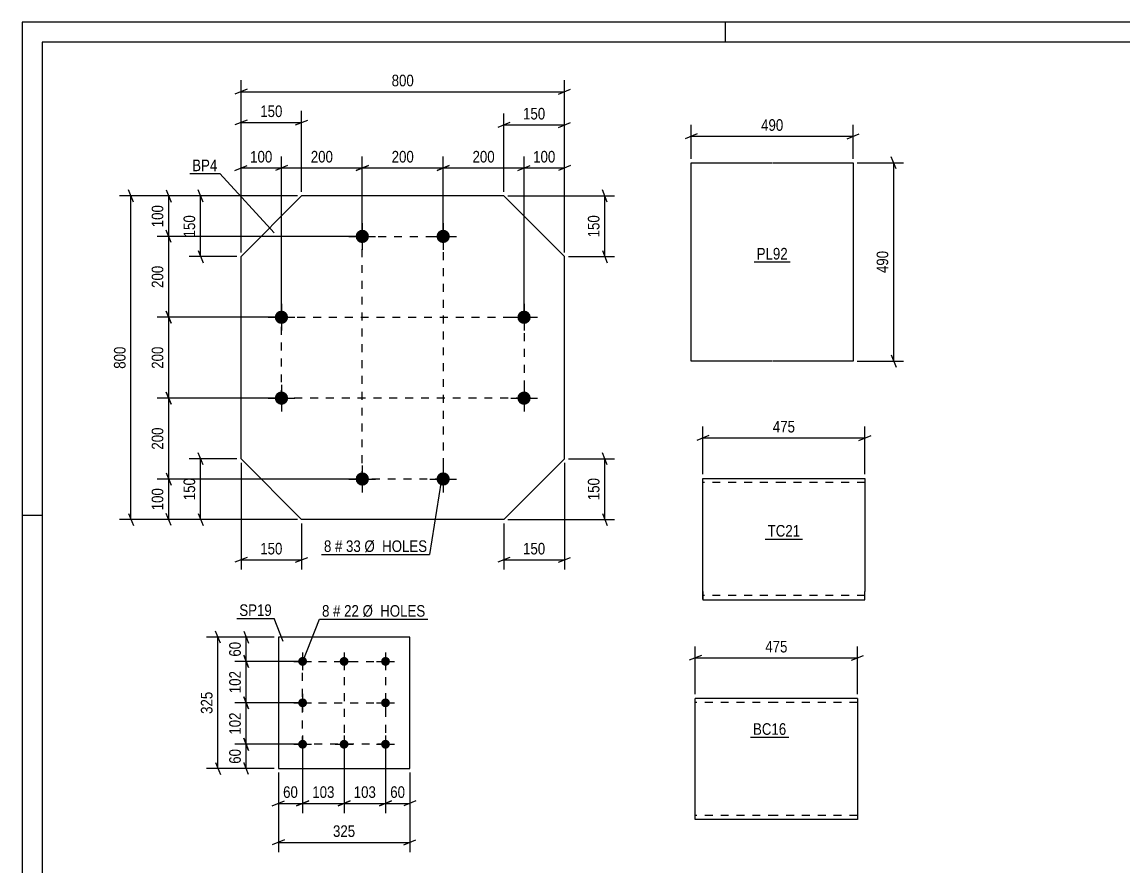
# Model space of a CAD drawing. Header units: millimetres. Extents: x 0 to 594, y 0 to 420.
# Drawn here: x 0 to 272.5, y 211 to 420 of the extents above; entities that cross this region are included whole.
import ezdxf

# ---------------------------------------------------------------- set-up
doc = ezdxf.new("R2010")
doc.units = ezdxf.units.MM
doc.linetypes.add('DXK_LINE_DOT2', pattern=[3.9198, 1.9599, -1.9599])
doc.styles.add('Arial Narrow', font='ARIALN.TTF', dxfattribs={"height": 0.2})

# ---------------------------------------------------------------- blocks, each defined once
blk = doc.blocks.new('Unknown-284934358-1134')
at = {"color": 5, "linetype": 'Continuous'}
for p, q in [((594, 420), (0, 420)), ((0, 420), (0, 0)), ((174, 415), (174, 420)), ((589, 415), (5, 415)), ((5, 415), (5, 5)), ((5, 298), (0, 298))]:
    blk.add_line(p, q, dxfattribs=at)
blk = doc.blocks.new('Part-284934358-7352 - 7351')
at = {"color": 2, "linetype": 'Continuous'}
for p, q in [((186.52, 252.75), (166.52, 252.75)), ((166.52, 222.75), (166.52, 252.75)), ((206.62, 252.75), (186.62, 252.75)), ((206.62, 252.75), (206.62, 222.75)), ((186.52, 222.75), (166.52, 222.75)), ((206.62, 222.75), (186.62, 222.75))]:
    blk.add_line(p, q, dxfattribs=at)
at = {"color": 7, "linetype": 'DXK_LINE_DOT2'}
for p, q in [((186.52, 251.75), (166.52, 251.75)), ((206.62, 251.75), (186.62, 251.75)), ((166.52, 223.75), (166.52, 223.83)), ((186.52, 223.75), (166.52, 223.75)), ((206.62, 223.75), (186.62, 223.75)), ((206.62, 223.75), (206.62, 223.83))]:
    blk.add_line(p, q, dxfattribs=at)
blk = doc.blocks.new('Part-284934358-7123 - 7122')
at = {"color": 2, "linetype": 'Continuous'}
for p, q in [((69.16, 376.99), (54.16, 361.99)), ((119.16, 376.99), (69.16, 376.99)), ((119.16, 376.99), (134.16, 361.99)), ((54.16, 311.99), (54.16, 361.99)), ((134.16, 311.99), (134.16, 361.99)), ((69.16, 296.99), (54.16, 311.99)), ((134.16, 311.99), (119.16, 296.99)), ((119.16, 296.99), (69.16, 296.99))]:
    blk.add_line(p, q, dxfattribs=at)
blk = doc.blocks.new('Bolt-284934358-7124 - 7122')
at = {"linetype": 'Continuous'}
for points in [[(84.16, 368.64, -1), (84.16, 365.34, -1)], [(104.16, 368.64, -1), (104.16, 365.34, -1)], [(64.16, 348.64, -1), (64.16, 345.34, -1)], [(124.16, 348.64, -1), (124.16, 345.34, -1)], [(64.16, 328.64, -1), (64.16, 325.34, -1)], [(124.16, 328.64, -1), (124.16, 325.34, -1)], [(84.16, 308.64, -1), (84.16, 305.34, -1)], [(104.16, 308.64, -1), (104.16, 305.34, -1)]]:
    blk.add_hatch(color=1, dxfattribs=at).paths.add_polyline_path(points)
at = {"color": 1, "linetype": 'Continuous'}
for p, q in [((84.16, 370.29), (84.16, 363.69)), ((104.16, 370.29), (104.16, 363.69)), ((80.86, 366.99), (87.46, 366.99)), ((100.86, 366.99), (107.46, 366.99)), ((64.16, 350.29), (64.16, 343.69)), ((124.16, 350.29), (124.16, 343.69)), ((60.86, 346.99), (67.46, 346.99)), ((120.86, 346.99), (127.46, 346.99)), ((64.16, 330.29), (64.16, 323.69)), ((124.16, 330.29), (124.16, 323.69)), ((60.86, 326.99), (67.46, 326.99)), ((120.86, 326.99), (127.46, 326.99)), ((84.16, 310.29), (84.16, 303.69)), ((104.16, 310.29), (104.16, 303.69)), ((80.86, 306.99), (87.46, 306.99)), ((100.86, 306.99), (107.46, 306.99))]:
    blk.add_line(p, q, dxfattribs=at)
blk = doc.blocks.new('Part-284934358-7147 - 7146')
at = {"color": 2, "linetype": 'Continuous'}
for p, q in [((95.9, 267.89), (63.4, 267.89)), ((63.4, 267.89), (63.4, 235.39)), ((95.9, 235.39), (95.9, 267.89)), ((63.4, 235.39), (95.9, 235.39))]:
    blk.add_line(p, q, dxfattribs=at)
blk = doc.blocks.new('Bolt-284934358-7148 - 7146')
at = {"linetype": 'Continuous'}
for points in [[(69.4, 262.99, -1), (69.4, 260.79, -1)], [(79.65, 262.99, -1), (79.65, 260.79, -1)], [(89.9, 262.99, -1), (89.9, 260.79, -1)], [(69.4, 252.74, -1), (69.4, 250.54, -1)], [(89.9, 252.74, -1), (89.9, 250.54, -1)], [(69.4, 242.49, -1), (69.4, 240.29, -1)], [(79.65, 242.49, -1), (79.65, 240.29, -1)], [(89.9, 242.49, -1), (89.9, 240.29, -1)]]:
    blk.add_hatch(color=1, dxfattribs=at).paths.add_polyline_path(points)
at = {"color": 1, "linetype": 'Continuous'}
for p, q in [((67.2, 261.89), (71.6, 261.89)), ((69.4, 264.09), (69.4, 259.69)), ((77.45, 261.89), (81.85, 261.89)), ((79.65, 264.09), (79.65, 259.69)), ((87.7, 261.89), (92.1, 261.89)), ((89.9, 264.09), (89.9, 259.69)), ((69.4, 253.84), (69.4, 249.44)), ((89.9, 253.84), (89.9, 249.44)), ((67.2, 251.64), (71.6, 251.64)), ((87.7, 251.64), (92.1, 251.64)), ((69.4, 243.59), (69.4, 239.19)), ((79.65, 243.59), (79.65, 239.19)), ((89.9, 243.59), (89.9, 239.19)), ((67.2, 241.39), (71.6, 241.39)), ((77.45, 241.39), (81.85, 241.39)), ((87.7, 241.39), (92.1, 241.39))]:
    blk.add_line(p, q, dxfattribs=at)
blk = doc.blocks.new('Part-284934358-7178 - 7177')
at = {"color": 2, "linetype": 'Continuous'}
for p, q in [((165.49, 336.17), (165.49, 385.17)), ((165.49, 385.17), (185.49, 385.17)), ((185.59, 385.17), (205.59, 385.17)), ((205.59, 385.17), (205.59, 336.17)), ((185.49, 336.17), (165.49, 336.17)), ((205.59, 336.17), (185.59, 336.17))]:
    blk.add_line(p, q, dxfattribs=at)
blk = doc.blocks.new('Part-284934358-7208 - 7207')
at = {"color": 2, "linetype": 'Continuous'}
for p, q in [((168.39, 279.15), (168.39, 307.15)), ((168.39, 307.15), (188.39, 307.15)), ((188.49, 307.15), (208.49, 307.15)), ((208.49, 307.15), (208.49, 305.15)), ((208.49, 305.15), (208.49, 279.15)), ((168.39, 279.15), (168.39, 277.15)), ((208.49, 277.15), (208.49, 279.15)), ((168.39, 277.15), (188.39, 277.15)), ((188.49, 277.15), (208.49, 277.15))]:
    blk.add_line(p, q, dxfattribs=at)
at = {"color": 7, "linetype": 'DXK_LINE_DOT2'}
for p, q in [((188.39, 306.15), (168.39, 306.15)), ((208.49, 306.15), (188.49, 306.15)), ((168.39, 277.3), (168.39, 279.15)), ((168.39, 278.15), (168.39, 278.23)), ((188.39, 278.15), (168.39, 278.15)), ((208.49, 278.15), (188.49, 278.15)), ((208.49, 278.23), (208.49, 278.77)), ((208.49, 278.15), (208.49, 278.23))]:
    blk.add_line(p, q, dxfattribs=at)
blk = doc.blocks.new('Rectangle-284934358-9624 - 7122')
at = {"color": 1, "linetype": 'DXK_LINE_DOT2'}
blk.add_lwpolyline([(84.16, 366.99), (104.16, 366.99), (104.16, 306.99), (84.16, 306.99), (84.16, 366.99)], close=True, dxfattribs=at)
blk = doc.blocks.new('Rectangle-284934358-9653 - 7146')
at = {"color": 1, "linetype": 'DXK_LINE_DOT2'}
blk.add_lwpolyline([(69.4, 261.89), (89.9, 261.89), (89.9, 241.39), (69.4, 241.39), (69.4, 261.89)], close=True, dxfattribs=at)
blk = doc.blocks.new('Rectangle-284934358-9634 - 7122')
at = {"color": 1, "linetype": 'DXK_LINE_DOT2'}
blk.add_lwpolyline([(64.16, 346.99), (124.16, 346.99), (124.16, 326.99), (64.16, 326.99), (64.16, 346.99)], close=True, dxfattribs=at)
blk = doc.blocks.new('Line-284934358-9663 - 7146')
at = {"color": 1, "linetype": 'DXK_LINE_DOT2'}
blk.add_line((79.65, 261.89), (79.65, 241.39), dxfattribs=at)
blk = doc.blocks.new('Line-284934358-9670 - 7146')
at = {"color": 1, "linetype": 'DXK_LINE_DOT2'}
blk.add_line((69.4, 251.64), (89.9, 251.64), dxfattribs=at)
blk = doc.blocks.new('StraightDimension-284934358-7921 - 7351')
at = {"color": 7, "linetype": 'Continuous'}
for p, q in [((166.52, 253.75), (166.52, 265.6)), ((206.62, 253.75), (206.62, 265.6)), ((168.02, 263.35), (165.02, 262.15)), ((166.52, 262.75), (206.62, 262.75)), ((205.12, 262.15), (208.12, 263.35))]:
    blk.add_line(p, q, dxfattribs=at)
at = {"color": 0}
blk.add_wipeout([(189.92, 263.5), (189.92, 267.7), (183.23, 267.7), (183.23, 263.5)], dxfattribs=at)
at = {"color": 3, "style": 'Arial Narrow'}
blk.add_text('475', height=2.863, dxfattribs=at).set_placement((183.83, 264.1))
blk = doc.blocks.new('StraightDimension-284934358-7487 - 7122')
at = {"color": 7, "linetype": 'Continuous'}
for p, q in [((134.16, 310.99), (134.16, 284.59)), ((119.16, 295.99), (119.16, 284.59)), ((120.66, 287.59), (117.66, 286.39)), ((119.16, 286.99), (134.16, 286.99)), ((132.66, 286.39), (135.66, 287.59))]:
    blk.add_line(p, q, dxfattribs=at)
at = {"color": 0}
blk.add_wipeout([(130.01, 287.74), (130.01, 291.94), (123.32, 291.94), (123.32, 287.74)], dxfattribs=at)
at = {"color": 3, "style": 'Arial Narrow'}
blk.add_text('150', height=2.863, dxfattribs=at).set_placement((123.92, 288.34))
blk = doc.blocks.new('StraightDimension-284934358-7491 - 7122')
at = {"color": 7, "linetype": 'Continuous'}
for p, q in [((54.16, 310.99), (54.16, 284.59)), ((69.16, 295.99), (69.16, 284.59)), ((55.66, 287.59), (52.66, 286.39)), ((54.16, 286.99), (69.16, 286.99)), ((67.66, 286.39), (70.66, 287.59))]:
    blk.add_line(p, q, dxfattribs=at)
at = {"color": 0}
blk.add_wipeout([(65, 287.74), (65, 291.94), (58.32, 291.94), (58.32, 287.74)], dxfattribs=at)
at = {"color": 3, "style": 'Arial Narrow'}
blk.add_text('150', height=2.863, dxfattribs=at).set_placement((58.92, 288.34))
blk = doc.blocks.new('StraightDimension-284934358-7495 - 7122')
at = {"color": 7, "linetype": 'Continuous'}
for p, q in [((119.16, 377.99), (119.16, 397.41)), ((134.16, 362.99), (134.16, 397.41)), ((120.66, 395.16), (117.66, 393.96)), ((119.16, 394.56), (134.16, 394.56)), ((132.66, 393.96), (135.66, 395.16))]:
    blk.add_line(p, q, dxfattribs=at)
at = {"color": 0}
blk.add_wipeout([(130, 395.31), (130, 399.51), (123.32, 399.51), (123.32, 395.31)], dxfattribs=at)
at = {"color": 3, "style": 'Arial Narrow'}
blk.add_text('150', height=2.863, dxfattribs=at).set_placement((123.92, 395.91))
blk = doc.blocks.new('StraightDimension-284934358-7563 - 7122')
at = {"color": 7, "linetype": 'Continuous'}
for p, q in [((68.16, 376.99), (24.1, 376.99)), ((27.55, 375.49), (26.35, 378.49)), ((26.95, 296.99), (26.95, 376.99)), ((26.35, 298.49), (27.55, 295.49)), ((68.16, 296.99), (24.1, 296.99))]:
    blk.add_line(p, q, dxfattribs=at)
at = {"color": 0}
blk.add_wipeout([(26.2, 340.33), (22, 340.33), (22, 333.65), (26.2, 333.65)], dxfattribs=at)
at = {"color": 3, "style": 'Arial Narrow'}
blk.add_text('800', height=2.863, rotation=90.0002, dxfattribs=at).set_placement((25.6, 334.25))
blk = doc.blocks.new('StraightDimension-284934358-7499 - 7122')
at = {"color": 7, "linetype": 'Continuous'}
for p, q in [((54.16, 362.99), (54.16, 398.01)), ((69.16, 377.99), (69.16, 398.01)), ((55.66, 395.76), (52.66, 394.56)), ((67.66, 394.56), (70.66, 395.76)), ((54.16, 395.16), (69.16, 395.16))]:
    blk.add_line(p, q, dxfattribs=at)
at = {"color": 0}
blk.add_wipeout([(65, 395.91), (65, 400.11), (58.32, 400.11), (58.32, 395.91)], dxfattribs=at)
at = {"color": 3, "style": 'Arial Narrow'}
blk.add_text('150', height=2.863, dxfattribs=at).set_placement((58.92, 396.51))
blk = doc.blocks.new('StraightDimension-284934358-7503 - 7122')
at = {"color": 7, "linetype": 'Continuous'}
for p, q in [((120.16, 376.99), (146.56, 376.99)), ((144.76, 375.49), (143.56, 378.49)), ((144.16, 361.99), (144.16, 376.99)), ((143.56, 363.49), (144.76, 360.49)), ((135.16, 361.99), (146.56, 361.99))]:
    blk.add_line(p, q, dxfattribs=at)
at = {"color": 0}
blk.add_wipeout([(143.41, 372.83), (139.21, 372.83), (139.21, 366.15), (143.41, 366.15)], dxfattribs=at)
at = {"color": 3, "style": 'Arial Narrow'}
blk.add_text('150', height=2.863, rotation=90.0002, dxfattribs=at).set_placement((142.81, 366.75))
blk = doc.blocks.new('StraightDimension-284934358-7507 - 7122')
at = {"color": 7, "linetype": 'Continuous'}
for p, q in [((144.76, 310.49), (143.56, 313.49)), ((135.16, 311.99), (146.56, 311.99)), ((144.16, 296.99), (144.16, 311.99)), ((143.56, 298.49), (144.76, 295.49)), ((120.16, 296.99), (146.56, 296.99))]:
    blk.add_line(p, q, dxfattribs=at)
at = {"color": 0}
blk.add_wipeout([(143.41, 307.83), (139.21, 307.83), (139.21, 301.15), (143.41, 301.15)], dxfattribs=at)
at = {"color": 3, "style": 'Arial Narrow'}
blk.add_text('150', height=2.863, rotation=90.0002, dxfattribs=at).set_placement((142.81, 301.75))
blk = doc.blocks.new('StraightDimension-284934358-7511 - 7122')
at = {"color": 7, "linetype": 'Continuous'}
for p, q in [((68.16, 376.99), (41.31, 376.99)), ((44.76, 375.49), (43.56, 378.49)), ((44.16, 361.99), (44.16, 376.99)), ((43.56, 363.49), (44.76, 360.49)), ((53.16, 361.99), (41.31, 361.99))]:
    blk.add_line(p, q, dxfattribs=at)
at = {"color": 0}
blk.add_wipeout([(43.41, 372.83), (39.21, 372.83), (39.21, 366.15), (43.41, 366.15)], dxfattribs=at)
at = {"color": 3, "style": 'Arial Narrow'}
blk.add_text('150', height=2.863, rotation=90.0002, dxfattribs=at).set_placement((42.81, 366.75))
blk = doc.blocks.new('StraightDimension-284934358-7515 - 7122')
at = {"color": 7, "linetype": 'Continuous'}
for p, q in [((44.76, 310.49), (43.56, 313.49)), ((53.16, 311.99), (41.31, 311.99)), ((44.16, 296.99), (44.16, 311.99)), ((43.56, 298.49), (44.76, 295.49)), ((68.16, 296.99), (41.31, 296.99))]:
    blk.add_line(p, q, dxfattribs=at)
at = {"color": 0}
blk.add_wipeout([(43.41, 307.83), (39.21, 307.83), (39.21, 301.15), (43.41, 301.15)], dxfattribs=at)
at = {"color": 3, "style": 'Arial Narrow'}
blk.add_text('150', height=2.863, rotation=90.0002, dxfattribs=at).set_placement((42.81, 301.75))
blk = doc.blocks.new('StraightDimension-284934358-7519 - 7122')
at = {"color": 7, "linetype": 'Continuous'}
for p, q in [((122.66, 383.31), (125.66, 384.51)), ((124.16, 347.99), (124.16, 386.76)), ((135.66, 384.51), (132.66, 383.31)), ((134.16, 362.99), (134.16, 386.76)), ((124.16, 383.91), (134.16, 383.91))]:
    blk.add_line(p, q, dxfattribs=at)
at = {"color": 0}
blk.add_wipeout([(132.5, 384.66), (132.5, 388.86), (125.82, 388.86), (125.82, 384.66)], dxfattribs=at)
at = {"color": 3, "style": 'Arial Narrow'}
blk.add_text('100', height=2.863, dxfattribs=at).set_placement((126.42, 385.26))
blk = doc.blocks.new('StraightDimension-284934358-7523 - 7122')
at = {"color": 7, "linetype": 'Continuous'}
for p, q in [((52.66, 383.31), (55.66, 384.51)), ((54.16, 362.99), (54.16, 386.76)), ((65.66, 384.51), (62.66, 383.31)), ((64.16, 347.99), (64.16, 386.76)), ((54.16, 383.91), (64.16, 383.91))]:
    blk.add_line(p, q, dxfattribs=at)
at = {"color": 0}
blk.add_wipeout([(62.5, 384.66), (62.5, 388.86), (55.82, 388.86), (55.82, 384.66)], dxfattribs=at)
at = {"color": 3, "style": 'Arial Narrow'}
blk.add_text('100', height=2.863, dxfattribs=at).set_placement((56.42, 385.26))
blk = doc.blocks.new('StraightDimension-284934358-7539 - 7122')
at = {"color": 7, "linetype": 'Continuous'}
for p, q in [((54.16, 362.99), (54.16, 405.61)), ((134.16, 362.99), (134.16, 405.61)), ((55.66, 403.36), (52.66, 402.16)), ((54.16, 402.76), (134.16, 402.76)), ((132.66, 402.16), (135.66, 403.36))]:
    blk.add_line(p, q, dxfattribs=at)
at = {"color": 0}
blk.add_wipeout([(97.5, 403.51), (97.5, 407.71), (90.82, 407.71), (90.82, 403.51)], dxfattribs=at)
at = {"color": 3, "style": 'Arial Narrow'}
blk.add_text('800', height=2.863, dxfattribs=at).set_placement((91.42, 404.11))
blk = doc.blocks.new('StraightDimension-284934358-7543 - 7122')
at = {"color": 7, "linetype": 'Continuous'}
for p, q in [((68.16, 376.99), (33.43, 376.99)), ((35.68, 378.49), (36.88, 375.49)), ((36.28, 366.99), (36.28, 376.99)), ((36.88, 365.49), (35.68, 368.49)), ((83.16, 366.99), (33.43, 366.99))]:
    blk.add_line(p, q, dxfattribs=at)
at = {"color": 0}
blk.add_wipeout([(35.53, 375.33), (31.33, 375.33), (31.33, 368.65), (35.53, 368.65)], dxfattribs=at)
at = {"color": 3, "style": 'Arial Narrow'}
blk.add_text('100', height=2.863, rotation=90.0002, dxfattribs=at).set_placement((34.93, 369.25))
blk = doc.blocks.new('StraightDimension-284934358-7547 - 7122')
at = {"color": 7, "linetype": 'Continuous'}
for p, q in [((35.68, 308.49), (36.88, 305.49)), ((83.16, 306.99), (33.43, 306.99)), ((36.28, 296.99), (36.28, 306.99)), ((36.88, 295.49), (35.68, 298.49)), ((68.16, 296.99), (33.43, 296.99))]:
    blk.add_line(p, q, dxfattribs=at)
at = {"color": 0}
blk.add_wipeout([(35.53, 305.33), (31.33, 305.33), (31.33, 298.65), (35.53, 298.65)], dxfattribs=at)
at = {"color": 3, "style": 'Arial Narrow'}
blk.add_text('100', height=2.863, rotation=90.0002, dxfattribs=at).set_placement((34.93, 299.25))
blk = doc.blocks.new('StraightDimension-284934358-14620 - 7122')
at = {"color": 7, "linetype": 'Continuous'}
for p, q in [((65.66, 384.51), (62.66, 383.31)), ((64.16, 347.99), (64.16, 386.76)), ((82.66, 383.31), (85.66, 384.51)), ((84.16, 367.99), (84.16, 386.76)), ((64.16, 383.91), (84.16, 383.91))]:
    blk.add_line(p, q, dxfattribs=at)
at = {"color": 0}
blk.add_wipeout([(77.5, 384.66), (77.5, 388.86), (70.82, 388.86), (70.82, 384.66)], dxfattribs=at)
at = {"color": 3, "style": 'Arial Narrow'}
blk.add_text('200', height=2.863, dxfattribs=at).set_placement((71.42, 385.26))
blk = doc.blocks.new('StraightDimension-284934358-14622 - 7122')
at = {"color": 7, "linetype": 'Continuous'}
for p, q in [((85.66, 384.51), (82.66, 383.31)), ((84.16, 367.99), (84.16, 386.76)), ((102.66, 383.31), (105.66, 384.51)), ((104.16, 367.99), (104.16, 386.76)), ((84.16, 383.91), (104.16, 383.91))]:
    blk.add_line(p, q, dxfattribs=at)
at = {"color": 0}
blk.add_wipeout([(97.5, 384.66), (97.5, 388.86), (90.82, 388.86), (90.82, 384.66)], dxfattribs=at)
at = {"color": 3, "style": 'Arial Narrow'}
blk.add_text('200', height=2.863, dxfattribs=at).set_placement((91.42, 385.26))
blk = doc.blocks.new('StraightDimension-284934358-14624 - 7122')
at = {"color": 7, "linetype": 'Continuous'}
for p, q in [((105.66, 384.51), (102.66, 383.31)), ((104.16, 367.99), (104.16, 386.76)), ((122.66, 383.31), (125.66, 384.51)), ((124.16, 347.99), (124.16, 386.76)), ((104.16, 383.91), (124.16, 383.91))]:
    blk.add_line(p, q, dxfattribs=at)
at = {"color": 0}
blk.add_wipeout([(117.5, 384.66), (117.5, 388.86), (110.82, 388.86), (110.82, 384.66)], dxfattribs=at)
at = {"color": 3, "style": 'Arial Narrow'}
blk.add_text('200', height=2.863, dxfattribs=at).set_placement((111.42, 385.26))
blk = doc.blocks.new('StraightDimension-284934358-14626 - 7122')
at = {"color": 7, "linetype": 'Continuous'}
for p, q in [((36.88, 325.49), (35.68, 328.49)), ((63.16, 326.99), (33.43, 326.99)), ((36.28, 306.99), (36.28, 326.99)), ((35.68, 308.49), (36.88, 305.49)), ((83.16, 306.99), (33.43, 306.99))]:
    blk.add_line(p, q, dxfattribs=at)
at = {"color": 0}
blk.add_wipeout([(35.53, 320.33), (31.33, 320.33), (31.33, 313.65), (35.53, 313.65)], dxfattribs=at)
at = {"color": 3, "style": 'Arial Narrow'}
blk.add_text('200', height=2.863, rotation=90.0002, dxfattribs=at).set_placement((34.93, 314.25))
blk = doc.blocks.new('StraightDimension-284934358-14628 - 7122')
at = {"color": 7, "linetype": 'Continuous'}
for p, q in [((63.16, 346.99), (33.43, 346.99)), ((36.88, 345.49), (35.68, 348.49)), ((36.28, 326.99), (36.28, 346.99)), ((35.68, 328.49), (36.88, 325.49)), ((63.16, 326.99), (33.43, 326.99))]:
    blk.add_line(p, q, dxfattribs=at)
at = {"color": 0}
blk.add_wipeout([(35.53, 340.33), (31.33, 340.33), (31.33, 333.65), (35.53, 333.65)], dxfattribs=at)
at = {"color": 3, "style": 'Arial Narrow'}
blk.add_text('200', height=2.863, rotation=90.0002, dxfattribs=at).set_placement((34.93, 334.25))
blk = doc.blocks.new('StraightDimension-284934358-14630 - 7122')
at = {"color": 7, "linetype": 'Continuous'}
for p, q in [((36.88, 365.49), (35.68, 368.49)), ((83.16, 366.99), (33.43, 366.99)), ((36.28, 346.99), (36.28, 366.99)), ((63.16, 346.99), (33.43, 346.99)), ((35.68, 348.49), (36.88, 345.49))]:
    blk.add_line(p, q, dxfattribs=at)
at = {"color": 0}
blk.add_wipeout([(35.53, 360.33), (31.33, 360.33), (31.33, 353.65), (35.53, 353.65)], dxfattribs=at)
at = {"color": 3, "style": 'Arial Narrow'}
blk.add_text('200', height=2.863, rotation=90.0002, dxfattribs=at).set_placement((34.93, 354.25))
blk = doc.blocks.new('StraightDimension-284934358-14636 - 7146')
at = {"color": 7, "linetype": 'Continuous'}
for p, q in [((69.4, 240.39), (69.4, 224.38)), ((79.65, 240.39), (79.65, 224.38)), ((67.9, 226.18), (70.9, 227.38)), ((69.4, 226.78), (79.65, 226.78)), ((81.15, 227.38), (78.15, 226.18))]:
    blk.add_line(p, q, dxfattribs=at)
at = {"color": 0}
blk.add_wipeout([(77.87, 227.53), (77.87, 231.73), (71.19, 231.73), (71.19, 227.53)], dxfattribs=at)
at = {"color": 3, "style": 'Arial Narrow'}
blk.add_text('103', height=2.863, dxfattribs=at).set_placement((71.79, 228.13))
blk = doc.blocks.new('StraightDimension-284934358-14632 - 7146')
at = {"color": 7, "linetype": 'Continuous'}
for p, q in [((68.4, 251.64), (52.6, 251.64)), ((54.85, 253.14), (56.05, 250.14)), ((55.45, 241.39), (55.45, 251.64)), ((56.05, 239.89), (54.85, 242.89)), ((68.4, 241.39), (52.6, 241.39))]:
    blk.add_line(p, q, dxfattribs=at)
at = {"color": 0}
blk.add_wipeout([(54.7, 249.86), (50.5, 249.86), (50.5, 243.17), (54.7, 243.17)], dxfattribs=at)
at = {"color": 3, "style": 'Arial Narrow'}
blk.add_text('102', height=2.863, rotation=90.0002, dxfattribs=at).set_placement((54.1, 243.77))
blk = doc.blocks.new('StraightDimension-284934358-7591 - 7146')
at = {"color": 7, "linetype": 'Continuous'}
for p, q in [((62.4, 267.89), (52.6, 267.89)), ((54.85, 269.39), (56.05, 266.39)), ((55.45, 261.89), (55.45, 267.89)), ((68.4, 261.89), (52.6, 261.89)), ((56.05, 260.39), (54.85, 263.39))]:
    blk.add_line(p, q, dxfattribs=at)
at = {"color": 0}
blk.add_wipeout([(54.7, 267.32), (50.5, 267.32), (50.5, 262.46), (54.7, 262.46)], dxfattribs=at)
at = {"color": 3, "style": 'Arial Narrow'}
blk.add_text('60', height=2.863, rotation=90.0002, dxfattribs=at).set_placement((54.1, 263.06))
blk = doc.blocks.new('StraightDimension-284934358-7607 - 7146')
at = {"color": 7, "linetype": 'Continuous'}
for p, q in [((62.4, 267.89), (45.6, 267.89)), ((49.05, 266.39), (47.85, 269.39)), ((48.45, 235.39), (48.45, 267.89)), ((62.4, 235.39), (45.6, 235.39)), ((47.85, 236.89), (49.05, 233.89))]:
    blk.add_line(p, q, dxfattribs=at)
at = {"color": 0}
blk.add_wipeout([(47.7, 254.98), (43.5, 254.98), (43.5, 248.3), (47.7, 248.3)], dxfattribs=at)
at = {"color": 3, "style": 'Arial Narrow'}
blk.add_text('325', height=2.863, rotation=90.0002, dxfattribs=at).set_placement((47.1, 248.9))
blk = doc.blocks.new('StraightDimension-284934358-7594 - 7146')
at = {"color": 7, "linetype": 'Continuous'}
for p, q in [((54.85, 242.89), (56.05, 239.89)), ((68.4, 241.39), (52.6, 241.39)), ((55.45, 235.39), (55.45, 241.39)), ((62.4, 235.39), (52.6, 235.39)), ((56.05, 233.89), (54.85, 236.89))]:
    blk.add_line(p, q, dxfattribs=at)
at = {"color": 0}
blk.add_wipeout([(54.7, 240.82), (50.5, 240.82), (50.5, 235.96), (54.7, 235.96)], dxfattribs=at)
at = {"color": 3, "style": 'Arial Narrow'}
blk.add_text('60', height=2.863, rotation=90.0002, dxfattribs=at).set_placement((54.1, 236.56))
blk = doc.blocks.new('StraightDimension-284934358-7611 - 7146')
at = {"color": 7, "linetype": 'Continuous'}
for p, q in [((89.9, 240.39), (89.9, 224.38)), ((95.9, 234.39), (95.9, 224.38)), ((88.4, 226.18), (91.4, 227.38)), ((89.9, 226.78), (95.9, 226.78)), ((97.4, 227.38), (94.4, 226.18))]:
    blk.add_line(p, q, dxfattribs=at)
at = {"color": 0}
blk.add_wipeout([(95.33, 227.53), (95.33, 231.73), (90.47, 231.73), (90.47, 227.53)], dxfattribs=at)
at = {"color": 3, "style": 'Arial Narrow'}
blk.add_text('60', height=2.863, dxfattribs=at).set_placement((91.07, 228.13))
blk = doc.blocks.new('StraightDimension-284934358-7614 - 7146')
at = {"color": 7, "linetype": 'Continuous'}
for p, q in [((69.4, 240.39), (69.4, 224.38)), ((63.4, 234.39), (63.4, 224.38)), ((61.9, 226.18), (64.9, 227.38)), ((63.4, 226.78), (69.4, 226.78)), ((70.9, 227.38), (67.9, 226.18))]:
    blk.add_line(p, q, dxfattribs=at)
at = {"color": 0}
blk.add_wipeout([(68.83, 227.53), (68.83, 231.73), (63.97, 231.73), (63.97, 227.53)], dxfattribs=at)
at = {"color": 3, "style": 'Arial Narrow'}
blk.add_text('60', height=2.863, dxfattribs=at).set_placement((64.57, 228.13))
blk = doc.blocks.new('StraightDimension-284934358-7627 - 7146')
at = {"color": 7, "linetype": 'Continuous'}
for p, q in [((63.4, 234.39), (63.4, 214.73)), ((95.9, 234.39), (95.9, 214.73)), ((64.9, 217.73), (61.9, 216.53)), ((63.4, 217.13), (95.9, 217.13)), ((94.4, 216.53), (97.4, 217.73))]:
    blk.add_line(p, q, dxfattribs=at)
at = {"color": 0}
blk.add_wipeout([(82.99, 217.88), (82.99, 222.08), (76.31, 222.08), (76.31, 217.88)], dxfattribs=at)
at = {"color": 3, "style": 'Arial Narrow'}
blk.add_text('325', height=2.863, dxfattribs=at).set_placement((76.91, 218.48))
blk = doc.blocks.new('StraightDimension-284934358-14634 - 7146')
at = {"color": 7, "linetype": 'Continuous'}
for p, q in [((68.4, 261.89), (52.6, 261.89)), ((54.85, 263.39), (56.05, 260.39)), ((55.45, 251.64), (55.45, 261.89)), ((68.4, 251.64), (52.6, 251.64)), ((56.05, 250.14), (54.85, 253.14))]:
    blk.add_line(p, q, dxfattribs=at)
at = {"color": 0}
blk.add_wipeout([(54.7, 260.11), (50.5, 260.11), (50.5, 253.42), (54.7, 253.42)], dxfattribs=at)
at = {"color": 3, "style": 'Arial Narrow'}
blk.add_text('102', height=2.863, rotation=90.0002, dxfattribs=at).set_placement((54.1, 254.02))
blk = doc.blocks.new('StraightDimension-284934358-14638 - 7146')
at = {"color": 7, "linetype": 'Continuous'}
for p, q in [((79.65, 240.39), (79.65, 224.38)), ((89.9, 240.39), (89.9, 224.38)), ((78.15, 226.18), (81.15, 227.38)), ((79.65, 226.78), (89.9, 226.78)), ((91.4, 227.38), (88.4, 226.18))]:
    blk.add_line(p, q, dxfattribs=at)
at = {"color": 0}
blk.add_wipeout([(88.12, 227.53), (88.12, 231.73), (81.44, 231.73), (81.44, 227.53)], dxfattribs=at)
at = {"color": 3, "style": 'Arial Narrow'}
blk.add_text('103', height=2.863, dxfattribs=at).set_placement((82.04, 228.13))
blk = doc.blocks.new('StraightDimension-284934358-7683 - 7177')
at = {"color": 7, "linetype": 'Continuous'}
for p, q in [((165.49, 386.17), (165.49, 394.6)), ((205.59, 386.17), (205.59, 394.6)), ((166.99, 392.35), (163.99, 391.15)), ((165.49, 391.75), (205.59, 391.75)), ((204.09, 391.15), (207.09, 392.35))]:
    blk.add_line(p, q, dxfattribs=at)
at = {"color": 0}
blk.add_wipeout([(188.89, 392.5), (188.89, 396.7), (182.2, 396.7), (182.2, 392.5)], dxfattribs=at)
at = {"color": 3, "style": 'Arial Narrow'}
blk.add_text('490', height=2.863, dxfattribs=at).set_placement((182.8, 393.1))
blk = doc.blocks.new('StraightDimension-284934358-7679 - 7177')
at = {"color": 7, "linetype": 'Continuous'}
for p, q in [((206.59, 385.17), (217.99, 385.17)), ((216.19, 383.67), (214.99, 386.67)), ((215.59, 336.17), (215.59, 385.17)), ((206.59, 336.17), (217.99, 336.17)), ((214.99, 337.67), (216.19, 334.67))]:
    blk.add_line(p, q, dxfattribs=at)
at = {"color": 0}
blk.add_wipeout([(214.84, 364.01), (210.64, 364.01), (210.64, 357.32), (214.84, 357.32)], dxfattribs=at)
at = {"color": 3, "style": 'Arial Narrow'}
blk.add_text('490', height=2.863, rotation=90.0002, dxfattribs=at).set_placement((214.24, 357.92))
blk = doc.blocks.new('StraightDimension-284934358-7745 - 7207')
at = {"color": 7, "linetype": 'Continuous'}
for p, q in [((168.39, 308.15), (168.39, 320)), ((208.49, 308.15), (208.49, 320)), ((169.89, 317.75), (166.89, 316.55)), ((168.39, 317.15), (208.49, 317.15)), ((206.99, 316.55), (209.99, 317.75))]:
    blk.add_line(p, q, dxfattribs=at)
at = {"color": 0}
blk.add_wipeout([(191.78, 317.9), (191.78, 322.1), (185.1, 322.1), (185.1, 317.9)], dxfattribs=at)
at = {"color": 3, "style": 'Arial Narrow'}
blk.add_text('475', height=2.863, dxfattribs=at).set_placement((185.7, 318.5))
blk = doc.blocks.new('Mark-284934358-8049 - 7351')
at = {"color": 0}
blk.add_wipeout([(189.02, 243.73), (189.02, 246.73), (180.8, 246.73), (180.8, 243.73)], dxfattribs=at)
blk.add_wipeout([(189.02, 243.73), (189.02, 246.73), (180.8, 246.73), (180.8, 243.73)], dxfattribs=at)
at = {"color": 30, "linetype": 'Continuous'}
blk.add_line((180.2, 243.13), (189.62, 243.13), dxfattribs=at)
at = {"color": 3, "style": 'Arial Narrow'}
blk.add_text('BC16', height=2.863, dxfattribs=at).set_placement((180.8, 243.73))
blk = doc.blocks.new('Mark-284934358-7975 - 7122')
at = {"color": 0}
blk.add_wipeout([(76.51, 288.95), (76.51, 291.95), (74.68, 291.95), (74.68, 288.95)], dxfattribs=at)
blk.add_wipeout([(76.51, 288.95), (76.51, 291.95), (74.68, 291.95), (74.68, 288.95)], dxfattribs=at)
blk.add_wipeout([(79.23, 288.95), (79.23, 291.95), (77.41, 291.95), (77.41, 288.95)], dxfattribs=at)
blk.add_wipeout([(79.23, 288.95), (79.23, 291.95), (77.41, 291.95), (77.41, 288.95)], dxfattribs=at)
at = {"color": 3, "style": 'Arial Narrow'}
blk.add_text('8', height=2.86, dxfattribs=at).set_placement((74.68, 288.95))
at = {"color": 0}
blk.add_wipeout([(83.79, 288.95), (83.79, 291.95), (80.13, 291.95), (80.13, 288.95)], dxfattribs=at)
blk.add_wipeout([(83.79, 288.95), (83.79, 291.95), (80.13, 291.95), (80.13, 288.95)], dxfattribs=at)
at = {"color": 3, "style": 'Arial Narrow'}
blk.add_text('#', height=2.86, dxfattribs=at).set_placement((77.41, 288.95))
at = {"color": 0}
blk.add_wipeout([(100.22, 288.95), (100.22, 291.95), (84.69, 291.95), (84.69, 288.95)], dxfattribs=at)
blk.add_wipeout([(100.22, 288.95), (100.22, 291.95), (84.69, 291.95), (84.69, 288.95)], dxfattribs=at)
at = {"color": 7, "linetype": 'Continuous'}
for p in [(103.69, 306.48), (74.08, 288.35)]:
    blk.add_line(p, (100.82, 288.35), dxfattribs=at)
at = {"color": 3, "style": 'Arial Narrow'}
for s, p in [('33', (80.13, 288.95)), ('Ø  HOLES', (84.69, 288.95))]:
    blk.add_text(s, height=2.863, dxfattribs=at).set_placement(p)
blk = doc.blocks.new('Mark-284934358-7972 - 7122')
at = {"color": 0}
blk.add_wipeout([(48.3, 383.12), (48.3, 386.12), (42.09, 386.12), (42.09, 383.12)], dxfattribs=at)
blk.add_wipeout([(48.3, 383.12), (48.3, 386.12), (42.09, 386.12), (42.09, 383.12)], dxfattribs=at)
at = {"color": 30, "linetype": 'Continuous'}
for p in [(41.49, 382.52), (62.36, 367.91)]:
    blk.add_line(p, (48.9, 382.52), dxfattribs=at)
at = {"color": 3, "style": 'Arial Narrow'}
blk.add_text('BP4', height=2.863, dxfattribs=at).set_placement((42.09, 383.12))
blk = doc.blocks.new('Mark-284934358-7979 - 7146')
at = {"color": 0}
blk.add_wipeout([(61.78, 273.12), (61.78, 276.12), (53.74, 276.12), (53.74, 273.12)], dxfattribs=at)
blk.add_wipeout([(61.78, 273.12), (61.78, 276.12), (53.74, 276.12), (53.74, 273.12)], dxfattribs=at)
at = {"color": 30, "linetype": 'Continuous'}
for p in [(53.14, 272.52), (64.58, 266.83)]:
    blk.add_line(p, (62.38, 272.52), dxfattribs=at)
at = {"color": 3, "style": 'Arial Narrow'}
blk.add_text('SP19', height=2.863, dxfattribs=at).set_placement((53.74, 273.12))
blk = doc.blocks.new('Mark-284934358-7982 - 7146')
at = {"color": 0}
blk.add_wipeout([(76.03, 272.94), (76.03, 275.94), (74.2, 275.94), (74.2, 272.94)], dxfattribs=at)
blk.add_wipeout([(76.03, 272.94), (76.03, 275.94), (74.2, 275.94), (74.2, 272.94)], dxfattribs=at)
at = {"color": 7, "linetype": 'Continuous'}
blk.add_line((69.44, 261.85), (73.6, 272.34), dxfattribs=at)
at = {"color": 0}
blk.add_wipeout([(78.76, 272.94), (78.76, 275.94), (76.93, 275.94), (76.93, 272.94)], dxfattribs=at)
blk.add_wipeout([(78.76, 272.94), (78.76, 275.94), (76.93, 275.94), (76.93, 272.94)], dxfattribs=at)
at = {"color": 3, "style": 'Arial Narrow'}
blk.add_text('8', height=2.86, dxfattribs=at).set_placement((74.2, 272.94))
at = {"color": 0}
blk.add_wipeout([(83.32, 272.94), (83.32, 275.94), (79.66, 275.94), (79.66, 272.94)], dxfattribs=at)
blk.add_wipeout([(83.32, 272.94), (83.32, 275.94), (79.66, 275.94), (79.66, 272.94)], dxfattribs=at)
at = {"color": 3, "style": 'Arial Narrow'}
blk.add_text('#', height=2.86, dxfattribs=at).set_placement((76.93, 272.94))
at = {"color": 0}
blk.add_wipeout([(99.74, 272.94), (99.74, 275.94), (84.22, 275.94), (84.22, 272.94)], dxfattribs=at)
blk.add_wipeout([(99.74, 272.94), (99.74, 275.94), (84.22, 275.94), (84.22, 272.94)], dxfattribs=at)
at = {"color": 7, "linetype": 'Continuous'}
blk.add_line((73.6, 272.34), (100.34, 272.34), dxfattribs=at)
at = {"color": 3, "style": 'Arial Narrow'}
for s, p in [('22', (79.66, 272.94)), ('Ø  HOLES', (84.22, 272.94))]:
    blk.add_text(s, height=2.863, dxfattribs=at).set_placement(p)
blk = doc.blocks.new('Mark-284934358-7993 - 7177')
at = {"color": 0}
blk.add_wipeout([(189.38, 361.27), (189.38, 364.27), (181.71, 364.27), (181.71, 361.27)], dxfattribs=at)
blk.add_wipeout([(189.38, 361.27), (189.38, 364.27), (181.71, 364.27), (181.71, 361.27)], dxfattribs=at)
at = {"color": 30, "linetype": 'Continuous'}
blk.add_line((181.11, 360.67), (189.98, 360.67), dxfattribs=at)
at = {"color": 3, "style": 'Arial Narrow'}
blk.add_text('PL92', height=2.863, dxfattribs=at).set_placement((181.71, 361.27))
blk = doc.blocks.new('Mark-284934358-8005 - 7207')
at = {"color": 0}
blk.add_wipeout([(192.46, 292.75), (192.46, 295.75), (184.42, 295.75), (184.42, 292.75)], dxfattribs=at)
blk.add_wipeout([(192.46, 292.75), (192.46, 295.75), (184.42, 295.75), (184.42, 292.75)], dxfattribs=at)
at = {"color": 30, "linetype": 'Continuous'}
blk.add_line((183.82, 292.15), (193.06, 292.15), dxfattribs=at)
at = {"color": 3, "style": 'Arial Narrow'}
blk.add_text('TC21', height=2.863, dxfattribs=at).set_placement((184.42, 292.75))

msp = doc.modelspace()

# ---------------------------------------------------------------- block references
for name in ['Unknown-284934358-1134', 'Part-284934358-7178 - 7177', 'Part-284934358-7123 - 7122', 'Bolt-284934358-7124 - 7122', 'Rectangle-284934358-9624 - 7122', 'Rectangle-284934358-9634 - 7122', 'Part-284934358-7208 - 7207', 'Part-284934358-7147 - 7146', 'Bolt-284934358-7148 - 7146', 'Rectangle-284934358-9653 - 7146', 'Line-284934358-9663 - 7146', 'Line-284934358-9670 - 7146', 'Part-284934358-7352 - 7351']:
    msp.add_blockref(name, (0, 0))

# ---------------------------------------------------------------- next in the draw order: block references
for name in ['StraightDimension-284934358-7495 - 7122', 'StraightDimension-284934358-7683 - 7177', 'Mark-284934358-7993 - 7177', 'StraightDimension-284934358-7745 - 7207', 'StraightDimension-284934358-7491 - 7122', 'StraightDimension-284934358-7487 - 7122', 'Mark-284934358-8005 - 7207', 'StraightDimension-284934358-7591 - 7146', 'StraightDimension-284934358-7921 - 7351', 'Mark-284934358-8049 - 7351', 'StraightDimension-284934358-14636 - 7146', 'StraightDimension-284934358-7611 - 7146']:
    msp.add_blockref(name, (0, 0))

# ---------------------------------------------------------------- next in the draw order: block references
for name in ['StraightDimension-284934358-7679 - 7177', 'StraightDimension-284934358-7563 - 7122', 'StraightDimension-284934358-7503 - 7122', 'StraightDimension-284934358-7507 - 7122', 'StraightDimension-284934358-14632 - 7146']:
    msp.add_blockref(name, (0, 0))

# ---------------------------------------------------------------- next in the draw order: block references
for name in ['StraightDimension-284934358-7499 - 7122', 'StraightDimension-284934358-7519 - 7122', 'StraightDimension-284934358-7515 - 7122', 'StraightDimension-284934358-7607 - 7146']:
    msp.add_blockref(name, (0, 0))

# ---------------------------------------------------------------- next in the draw order: block references
for name in ['StraightDimension-284934358-7511 - 7122', 'StraightDimension-284934358-7547 - 7122', 'Mark-284934358-7979 - 7146', 'StraightDimension-284934358-14634 - 7146', 'StraightDimension-284934358-7594 - 7146']:
    msp.add_blockref(name, (0, 0))

# ---------------------------------------------------------------- next in the draw order: block references
for name in ['StraightDimension-284934358-7523 - 7122', 'StraightDimension-284934358-14626 - 7122', 'Mark-284934358-7982 - 7146', 'StraightDimension-284934358-7614 - 7146']:
    msp.add_blockref(name, (0, 0))

# ---------------------------------------------------------------- next in the draw order: block references
for name in ['StraightDimension-284934358-7539 - 7122', 'Mark-284934358-7975 - 7122', 'StraightDimension-284934358-7627 - 7146']:
    msp.add_blockref(name, (0, 0))

# ---------------------------------------------------------------- next in the draw order: block references
for name in ['StraightDimension-284934358-7543 - 7122', 'StraightDimension-284934358-14638 - 7146']:
    msp.add_blockref(name, (0, 0))

# ---------------------------------------------------------------- next in the draw order: block references
msp.add_blockref('StraightDimension-284934358-14620 - 7122', (0, 0))

# ---------------------------------------------------------------- next in the draw order: block references
for name in ['StraightDimension-284934358-14622 - 7122', 'StraightDimension-284934358-14628 - 7122']:
    msp.add_blockref(name, (0, 0))

# ---------------------------------------------------------------- next in the draw order: block references
for name in ['StraightDimension-284934358-14624 - 7122', 'StraightDimension-284934358-14630 - 7122']:
    msp.add_blockref(name, (0, 0))

# ---------------------------------------------------------------- next in the draw order: block references
msp.add_blockref('Mark-284934358-7972 - 7122', (0, 0))

doc.saveas('drawing.dxf')
